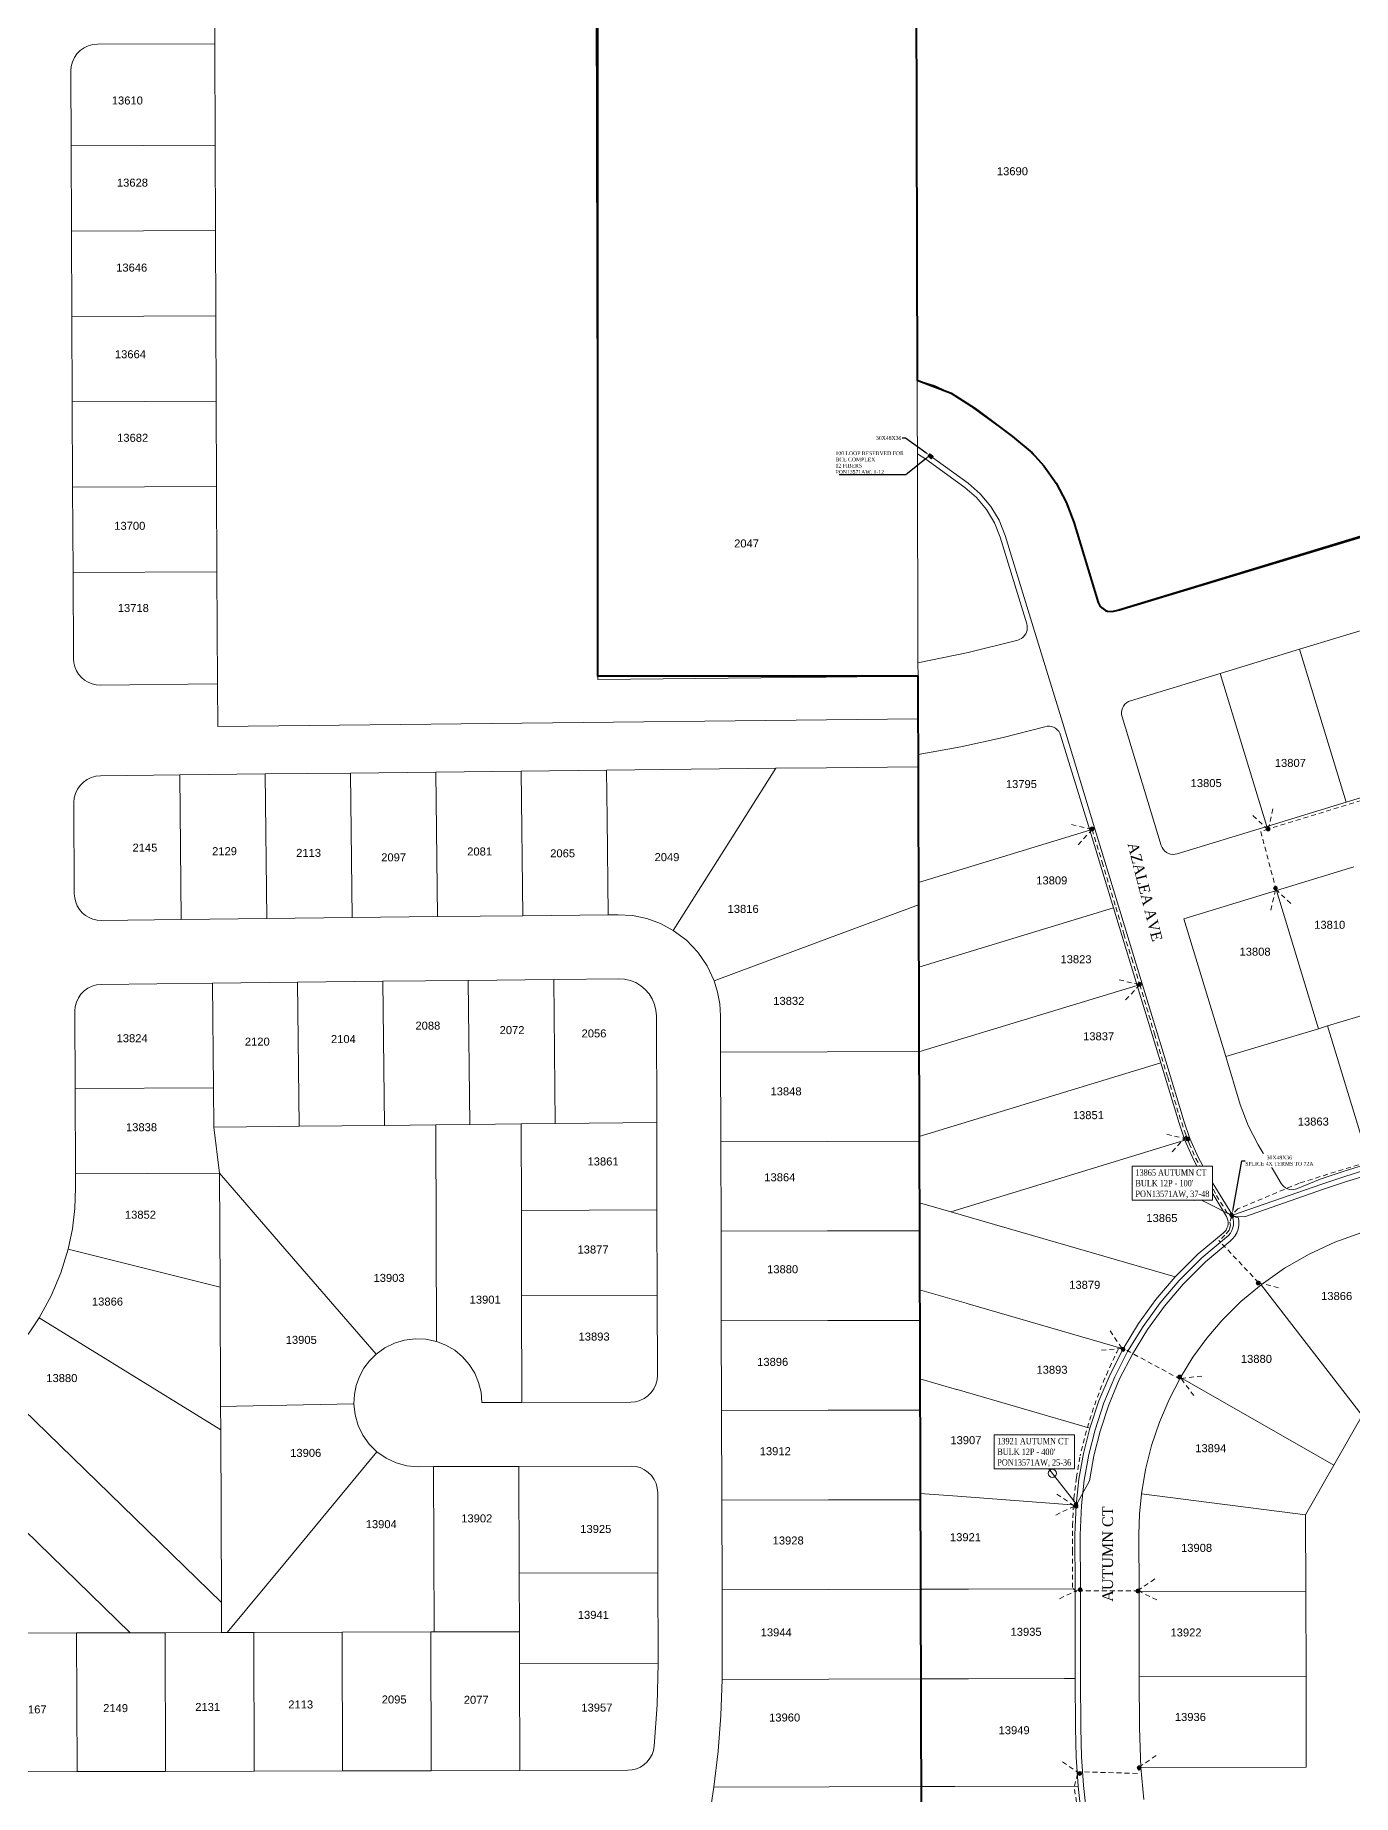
# Model space of a CAD drawing. Header units: feet. Extents: x 865220 to 2866543, y -2240498 to 973965.
# Drawn here: x 2856138 to 2857373, y 966160 to 967809 of the extents above; entities that cross this region are included whole.
import ezdxf
from ezdxf import colors
from ezdxf.entities.mleader import LeaderData, LeaderLine
from ezdxf.enums import TextEntityAlignment as Align
from ezdxf.lldxf.tags import DXFTag
from ezdxf.math import Vec2, Vec3

# ---------------------------------------------------------------- set-up
doc = ezdxf.new("R2010")
doc.units = ezdxf.units.FT
doc.header["$LTSCALE"] = 0.015
doc.header["$MEASUREMENT"] = 0
doc.linetypes.add('DASHED', pattern=[5, 3, -2])
for name, color, linetype in [('72A', 112, '72A'), ('Dakota County Addresses', 7, 'Continuous'), ('Dakota County Parcels', 7, 'Continuous'), ('DETAIL', 7, 'Continuous'), ('DROP BURIED', 7, 'DASHED'), ('STREET NAME', 7, 'Continuous'), ('TAIL', 1, 'MST'), ('TELEPHONE STRUCT-PROP', 6, 'Continuous'), ('TERMINALS', 7, 'Continuous')]:
    doc.layers.add(name, color=color, linetype=linetype)
doc.layers.add('RUNNING LINE (UNDERGROUND)', color=10, linetype='Continuous', lineweight=40)
doc.layers.add('WORK BOUNDARY', color=110, linetype='Continuous', lineweight=40)
doc.styles.add('Dimensions 100', font='arial.ttf')
doc.styles.add('Line', font='txt.shx', dxfattribs={"height": 3})
doc.styles.add('SIMPLEX', font='times.ttf', dxfattribs={"width": 0.8})
doc.styles.get("Standard").update_dxf_attribs({"font": 'times.ttf'})
doc.styles.add('Utilities', font='arial.ttf', dxfattribs={"height": 2.5})
tags = doc.linetypes.add('72A', pattern='A,80,-5,["72A",Line,S=1.5,R=0,X=0,Y=-1.5],-20', length=105).pattern_tags.tags
tags[6] = DXFTag(74, 10)
tags = doc.linetypes.add('MST', pattern='A,5,-5,5,-5,["TAIL",Line,S=1.5,R=0,X=0,Y=-1.5],-20', length=40).pattern_tags.tags
tags[10] = DXFTag(74, 10)

# ---------------------------------------------------------------- blocks, each defined once
blk = doc.blocks.new('ACMAP_ANN_TEMPLATE_Dakota County Addresses')
at = {"layer": 'Dakota County Addresses', "style": 'Dimensions 100'}
blk.add_attdef('DakotaCountyAddress', text='', height=50, dxfattribs=at).set_placement((0, 0), align=Align.CENTER)
blk = doc.blocks.new('NEW HH')
at = {"ltscale": 40, "true_color": 0xffffff}
h = blk.add_hatch(color=7, dxfattribs=at)
h.dxf.hatch_style = 1
h.paths.add_polyline_path([(-0.061, -0.031, 0.414214), (-0.046, -0.046), (0.046, -0.046, 0.414214), (0.061, -0.031), (0.061, 0.031, 0.414214), (0.046, 0.046), (-0.046, 0.046, 0.414214), (-0.061, 0.031)])
at = {"layer": 'RUNNING LINE (UNDERGROUND)', "color": 6, "lineweight": 0, "const_width": 0.005, "flags": 128}
blk.add_lwpolyline([(-0.061, 0.031), (-0.061, -0.031, 0.414214), (-0.046, -0.046), (0.046, -0.046, 0.414214), (0.061, -0.031), (0.061, 0.031, 0.414214), (0.046, 0.046), (-0.046, 0.046, 0.414214)], format="xyb", close=True, dxfattribs=at)
at = {"layer": 'TELEPHONE STRUCT-PROP', "color": 18, "true_color": 0x000000, "style": 'Utilities'}
blk.add_text('HH', height=0.05, dxfattribs=at).set_placement((0, 0), align=Align.MIDDLE_CENTER)
blk = doc.blocks.new('Proposed FlowerPot')
at = {"lineweight": 5, "ltscale": 100, "true_color": 0xffffff}
h = blk.add_hatch(color=7, dxfattribs=at)
h.dxf.hatch_style = 1
h.paths.add_polyline_path([(-0.06, 0, 0.414214), (0, -0.06, 0.414214), (0.06, 0, 0.414214), (0, 0.06, 0.414214)])
at = {"lineweight": 5, "ltscale": 100}
blk.add_circle((0, 0), 0.0604, dxfattribs=at)
at = {"layer": 'RUNNING LINE (UNDERGROUND)', "color": 6, "lineweight": 5, "const_width": 0.00907, "flags": 128}
blk.add_lwpolyline([(-0.06, 0, -0.414214), (0, 0.06, -0.414214), (0.06, 0, -0.414214), (0, -0.06, -0.414214), (-0.06, 0)], format="xyb", dxfattribs=at)
at = {"color": 18, "linetype": 'ByBlock', "lineweight": 5, "ltscale": 100, "true_color": 0x000000, "style": 'Dimensions 100'}
blk.add_text('F', height=0.0744, dxfattribs=at).set_placement((-0.029, -0.037))
blk = doc.blocks.new('TERMINAL')
at = {"lineweight": 5, "ltscale": 0.5, "flags": 128}
blk.add_lwpolyline([(-0.1, -0.6), (-0.1, 44.8)], dxfattribs=at)
at = {"lineweight": 5, "ltscale": 0.5}
blk.add_circle((-0.1, 37.6), 3.83, dxfattribs=at)

msp = doc.modelspace()

# ---------------------------------------------------------------- linework, layer by layer
at = {"layer": '72A', "lineweight": 5, "ltscale": 100, "flags": 128}
msp.add_lwpolyline([(2857957.8, 966899.3), (2857817.7, 966786.3), (2857815.8, 966784.8), (2857801.2, 966775), (2857785.4, 966767.1), (2857768.6, 966761.3), (2857751.3, 966757.8), (2857733.6, 966756.6), (2857716.2, 966757.7), (2857672.3, 966763.3), (2857596.9, 966773), (2857561.5, 966777.6), (2857544.5, 966779.1), (2857527.5, 966779.4), (2857506.4, 966778), (2857485.4, 966774.7), (2857464.8, 966769.4), (2857460.1, 966768), (2857395.1, 966748.1), (2857390.3, 966746.7), (2857385.5, 966745.2), (2857365.6, 966739.1), (2857344.2, 966731.8), (2857260.3, 966702.7), (2857237.3, 966740.3), (2857228.2, 966757.3), (2857220.5, 966774.8), (2857215.1, 966790.4), (2857197.8, 966847), (2857175.7, 966919.7), (2857153.5, 966992.3), (2857131.3, 967065), (2857100.9, 967164.7), (2857072.3, 967258.3), (2857047.4, 967339.9), (2857041.8, 967354), (2857033.9, 967367.1), (2857024, 967378.9), (2857012.5, 967388.7), (2856975.8, 967415.3)], dxfattribs=at)
at = {"layer": 'Dakota County Parcels', "lineweight": 5, "ltscale": 100}
for p, q in [((2856964.8, 967485.5), (2856963.2, 968087.9)), ((2856665.6, 967204.7), (2856663.3, 968084.6)), ((2856306.4, 967800.7), (2856196.4, 967800.2)), ((2856306.4, 967800.7), (2856306.8, 967705.7)), ((2856171.6, 967775.1), (2856171.9, 967705.1)), ((2856171.9, 967705.1), (2856306.8, 967705.7)), ((2856171.9, 967705.1), (2856172.2, 967625.1)), ((2856306.8, 967705.7), (2856307.2, 967625.7)), ((2856172.2, 967625.1), (2856307.2, 967625.7)), ((2856172.2, 967625.1), (2856172.5, 967545.1)), ((2856307.2, 967625.7), (2856307.5, 967545.7)), ((2856172.5, 967545.1), (2856307.5, 967545.7)), ((2856172.5, 967545.1), (2856172.9, 967465.1)), ((2856307.5, 967545.7), (2856307.9, 967465.7)), ((2856964.9, 967449), (2856964.8, 967485.5)), ((2856172.9, 967465.1), (2856307.9, 967465.7)), ((2856172.9, 967465.1), (2856173.2, 967385.1)), ((2856307.9, 967465.7), (2856308.2, 967385.7)), ((2857054.3, 967432.6), (2857011, 967463.9)), ((2856965, 967416.3), (2856964.9, 967449)), ((2856965, 967416.3), (2856972.9, 967411.3)), ((2856965.5, 967220.6), (2856965, 967416.3)), ((2856173.2, 967385.1), (2856308.2, 967385.7)), ((2856173.2, 967385.1), (2856173.6, 967305.1)), ((2856308.2, 967385.7), (2856308.5, 967305.7)), ((2857134.5, 967277), (2857111.5, 967352.3)), ((2857149.5, 967269.1), (2857383.6, 967340.5)), ((2856173.6, 967305.1), (2856308.5, 967305.7)), ((2856173.6, 967305.1), (2856173.9, 967224.5)), ((2856308.5, 967305.7), (2856309, 967200.8)), ((2857397.6, 967255.9), (2857323.2, 967233.2)), ((2857323.2, 967233.2), (2857248.9, 967210.6)), ((2857323.2, 967233.2), (2857367, 967089.8)), ((2856965.6, 967208), (2856965.5, 967220.6)), ((2856199.2, 967199.6), (2856309, 967200.8)), ((2856309, 967200.8), (2856309.2, 967160.8)), ((2856965.6, 967180), (2856965.6, 967208)), ((2857248.9, 967210.6), (2857164.8, 967184.9)), ((2857248.9, 967210.6), (2857292.7, 967067.1)), ((2856965.7, 967168), (2856965.6, 967180)), ((2856965.8, 967134.4), (2856965.7, 967168)), ((2857156.8, 967169.9), (2857193.6, 967049.4)), ((2856965.8, 967134.4), (2856965.8, 967123)), ((2856199.2, 967114.6), (2856273.6, 967115.4)), ((2856273.6, 967115.4), (2856353.6, 967116.3)), ((2856273.6, 967115.4), (2856275.1, 966979.9)), ((2856353.6, 967116.3), (2856433.6, 967117.2)), ((2856353.6, 967116.3), (2856355.1, 966980.8)), ((2856433.6, 967117.2), (2856513.6, 967118)), ((2856433.6, 967117.2), (2856435.1, 966981.7)), ((2856513.6, 967118), (2856593.6, 967118.9)), ((2856513.6, 967118), (2856515.1, 966982.6)), ((2856593.6, 967118.9), (2856673.6, 967119.8)), ((2856593.6, 967118.9), (2856595.1, 966983.4)), ((2856673.6, 967119.8), (2856832.3, 967121.6)), ((2856965.8, 967123), (2856966.1, 967014.6)), ((2856174.5, 967089.5), (2856174.8, 967004)), ((2857292.7, 967067.1), (2857208.5, 967041.4)), ((2856966.1, 967014.6), (2857126.5, 967063.6)), ((2857374.2, 967029.2), (2857301.5, 967007.1)), ((2856966.1, 967014.6), (2856966.1, 966993.6)), ((2857214.6, 966980.5), (2857301.5, 967007.1)), ((2857301.5, 967007.1), (2857341, 966877.6)), ((2856515.1, 966982.6), (2856435.1, 966981.7)), ((2856595.1, 966983.4), (2856515.1, 966982.6)), ((2856675.1, 966984.3), (2856595.1, 966983.4)), ((2856684.4, 966984.4), (2856675.1, 966984.3)), ((2856966.1, 966993.6), (2856966.3, 966935.2)), ((2856966.3, 966935.2), (2857148.7, 966990.9)), ((2856275.1, 966979.9), (2856200.1, 966979.1)), ((2856355.1, 966980.8), (2856275.1, 966979.9)), ((2856435.1, 966981.7), (2856355.1, 966980.8)), ((2857214.6, 966980.5), (2857254, 966851.4)), ((2856966.3, 966935.2), (2856966.5, 966856.2)), ((2856304.2, 966920.2), (2856200, 966919.1)), ((2856384.1, 966921.1), (2856304.2, 966920.2)), ((2856305.2, 966822.1), (2856304.2, 966920.2)), ((2856464.1, 966922), (2856384.1, 966921.1)), ((2856385.6, 966786.1), (2856384.1, 966921.1)), ((2856544.1, 966922.9), (2856464.1, 966922)), ((2856465.6, 966787), (2856464.1, 966922)), ((2856624.1, 966923.8), (2856544.1, 966922.9)), ((2856545.6, 966787.9), (2856544.1, 966922.9)), ((2856685.1, 966924.4), (2856624.1, 966923.8)), ((2856625.6, 966788.8), (2856624.1, 966923.8)), ((2856966.5, 966855.8), (2857170.9, 966918.2)), ((2857413.8, 966899.6), (2857349.5, 966880.2)), ((2856175.6, 966821.5), (2856175.3, 966894)), ((2856720.7, 966789.8), (2856720.4, 966889.5)), ((2856780.5, 966855.7), (2856780.4, 966889.7)), ((2857254, 966851.4), (2857341, 966877.6)), ((2857349.5, 966880.2), (2857341, 966877.6)), ((2857388.8, 966751.4), (2857349.5, 966880.2)), ((2856780.7, 966771.7), (2856780.5, 966855.7)), ((2856966.5, 966856.2), (2856966.5, 966855.8)), ((2856966.5, 966855.8), (2856966.7, 966776.4)), ((2857254, 966851.4), (2857267.7, 966806.4)), ((2857193.1, 966845.5), (2856966.7, 966776.4)), ((2856175.6, 966821.5), (2856305.2, 966822.1)), ((2856176, 966741.6), (2856175.6, 966821.5)), ((2856305.6, 966785.3), (2856305.2, 966822.1)), ((2856305.6, 966785.3), (2856310.9, 966742.1)), ((2856385.6, 966786.1), (2856465.6, 966787)), ((2856465.6, 966787), (2856513.7, 966787.6)), ((2856513.7, 966787.6), (2856545.6, 966787.9)), ((2856513.7, 966787.6), (2856514.3, 966584.5)), ((2856545.6, 966787.9), (2856593.7, 966788.4)), ((2856593.7, 966788.4), (2856625.6, 966788.8)), ((2856593.9, 966707.3), (2856593.7, 966788.4)), ((2856625.6, 966788.8), (2856720.7, 966789.8)), ((2856720.9, 966707.7), (2856720.7, 966789.8)), ((2856781, 966687.7), (2856780.7, 966771.7)), ((2856966.7, 966776.4), (2856966.7, 966772.2)), ((2856966.7, 966772.2), (2856966.9, 966714.5)), ((2857215.8, 966773), (2856996.3, 966706)), ((2856310.9, 966742.1), (2856176, 966741.6)), ((2856176, 966728.3), (2856176, 966741.6)), ((2856310.9, 966742.1), (2856311.4, 966635.2)), ((2856593.9, 966707.3), (2856720.9, 966707.7)), ((2856594.1, 966627.4), (2856593.9, 966707.3)), ((2856721.1, 966627.7), (2856720.9, 966707.7)), ((2856996.3, 966706), (2856966.9, 966714.5)), ((2856966.9, 966688.2), (2856966.9, 966714.5)), ((2857015.6, 966700.4), (2856996.3, 966706)), ((2856781.2, 966603.7), (2856781, 966687.7)), ((2856967.1, 966632.8), (2856966.9, 966688.2)), ((2857206.7, 966645), (2857015.6, 966700.4)), ((2856311.4, 966635.2), (2856169, 966671.1)), ((2857382, 966515.1), (2857287.1, 966637.6)), ((2856311.4, 966635.2), (2856311.9, 966523.6)), ((2856594.1, 966627.4), (2856721.1, 966627.7)), ((2856594.4, 966527.4), (2856594.1, 966627.4)), ((2856721.3, 966552.7), (2856721.1, 966627.7)), ((2856967.1, 966632.8), (2857010.6, 966620.2)), ((2856967.2, 966604.2), (2856967.1, 966632.8)), ((2857010.6, 966620.2), (2857012.5, 966619.6)), ((2857012.5, 966619.6), (2857157.8, 966577.5)), ((2856312, 966501.5), (2856141.8, 966606.5)), ((2856781.4, 966519.7), (2856781.2, 966603.7)), ((2856967.3, 966549.4), (2856967.2, 966604.2)), ((2856095.4, 966551), (2856312.7, 966339.9)), ((2856967.4, 966520.2), (2856967.3, 966549.4)), ((2857002.3, 966539.3), (2857126.7, 966503.2)), ((2857355.4, 966468.6), (2857211.6, 966550.8)), ((2856311.9, 966523.6), (2856312, 966501.5)), ((2856556.8, 966527.3), (2856594.4, 966527.4)), ((2856594.4, 966527.4), (2856696.4, 966527.6)), ((2856967.6, 966442), (2856967.4, 966520.2)), ((2856781.6, 966435.7), (2856781.4, 966519.7)), ((2857355.4, 966468.6), (2857382, 966515.1)), ((2856039.7, 966493.6), (2856227.2, 966311.5)), ((2856312, 966501.5), (2856312.7, 966339.9)), ((2856511.6, 966467.2), (2856497, 966467.1)), ((2856591.6, 966467.4), (2856511.6, 966467.2)), ((2856511.6, 966467.2), (2856512, 966312.2)), ((2856696.6, 966467.6), (2856591.6, 966467.4)), ((2856591.6, 966467.4), (2856591.8, 966367.4)), ((2857328.8, 966422.1), (2857355.4, 966468.6)), ((2856721.8, 966367.7), (2856721.6, 966442.7)), ((2856967.6, 966436.2), (2856967.6, 966442)), ((2856967.6, 966442), (2857002.6, 966439.4)), ((2857002.6, 966439.4), (2857113.7, 966431)), ((2857328.8, 966422.1), (2857175, 966441.6)), ((2856781.9, 966351.7), (2856781.6, 966435.7)), ((2856967.6, 966436.2), (2856967.8, 966352.2)), ((2857329, 966350.5), (2857328.8, 966422.1)), ((2857172.7, 966403.6), (2857172.8, 966350)), ((2856591.8, 966367.4), (2856721.8, 966367.7)), ((2856591.8, 966367.4), (2856592, 966312.4)), ((2856722, 966282.7), (2856721.8, 966367.7)), ((2856312.7, 966339.9), (2856312.8, 966311.7)), ((2856782, 966282.9), (2856781.9, 966351.7)), ((2856967.8, 966352.2), (2856968.1, 966268.3)), ((2857329, 966350.5), (2857172.8, 966350)), ((2857172.8, 966350), (2857173, 966270.1)), ((2857329.3, 966270.5), (2857329, 966350.5)), ((2856112.7, 966311.2), (2856177, 966311.3)), ((2856177, 966311.3), (2856227.2, 966311.5)), ((2856177.4, 966181.3), (2856177, 966311.3)), ((2856227.2, 966311.5), (2856260, 966311.5)), ((2856260, 966311.5), (2856312.8, 966311.7)), ((2856260.4, 966181.6), (2856260, 966311.5)), ((2856312.8, 966311.7), (2856318.1, 966311.7)), ((2856318.1, 966311.7), (2856343, 966311.8)), ((2856343, 966311.8), (2856426, 966312)), ((2856343.4, 966181.8), (2856343, 966311.8)), ((2856426, 966312), (2856509, 966312.2)), ((2856426.3, 966182), (2856426, 966312)), ((2856509, 966312.2), (2856512, 966312.2)), ((2856509.3, 966182.2), (2856509, 966312.2)), ((2856512, 966312.2), (2856592, 966312.4)), ((2856592.1, 966282.4), (2856592, 966312.4)), ((2856722, 966282.7), (2856592.1, 966282.4)), ((2856592.3, 966182.4), (2856592.1, 966282.4)), ((2856782, 966282.9), (2856781.9, 966267.8)), ((2856968.3, 966167.4), (2856968.1, 966268.3)), ((2857329.3, 966270.5), (2857173, 966270.1)), ((2857173, 966270.1), (2857173.2, 966222.5)), ((2857329.5, 966185.5), (2857329.3, 966270.5)), ((2857173.2, 966222.5), (2857174.5, 966185.1)), ((2856177.4, 966181.3), (2856094.4, 966181.1)), ((2856260.4, 966181.6), (2856177.4, 966181.3)), ((2856343.4, 966181.8), (2856260.4, 966181.6)), ((2856426.3, 966182), (2856343.4, 966181.8)), ((2856509.3, 966182.2), (2856426.3, 966182)), ((2856592.3, 966182.4), (2856509.3, 966182.2)), ((2856693.6, 966182.7), (2856592.3, 966182.4)), ((2857174.5, 966185.1), (2857329.5, 966185.5)), ((2857174.5, 966185.1), (2857177.3, 966155.1)), ((2856774.3, 966166.9), (2856769.8, 966137.7)), ((2856968.3, 966167.4), (2857000, 966167.5)), ((2856968.6, 966067.4), (2856968.3, 966167.4)), ((2857000, 966167.5), (2857115.7, 966167.8))]:
    msp.add_line(p, q, dxfattribs=at)
for points in [[(2856306.2, 967860.6), (2856306.3, 967830.7), (2856306.4, 967800.7)], [(2856171.6, 967775.1), (2856171.9, 967779.4), (2856173, 967783.6), (2856174.9, 967787.6), (2856177.3, 967791.2), (2856180.4, 967794.3), (2856184, 967796.8), (2856187.9, 967798.6), (2856192.1, 967799.8), (2856196.4, 967800.2)], [(2857011, 967463.9), (2856996.6, 967473.1), (2856981.1, 967480.3), (2856964.8, 967485.5)], [(2857111.5, 967352.3), (2857104.5, 967371.1), (2857095, 967388.8), (2857083.4, 967405.1), (2857069.7, 967419.8), (2857054.3, 967432.6)], [(2856972.9, 967411.3), (2857009.4, 967384.8), (2857020.5, 967375.3), (2857029.9, 967364.2), (2857037.3, 967351.7), (2857042.7, 967338.2), (2857067.5, 967256.9)], [(2857134.5, 967277), (2857135.3, 967275.1), (2857136.4, 967273.3), (2857137.8, 967271.8), (2857139.5, 967270.5), (2857141.3, 967269.5), (2857143.3, 967268.9), (2857145.4, 967268.6), (2857147.5, 967268.6), (2857149.5, 967269.1)], [(2857067.5, 967256.9), (2857067.9, 967255), (2857068, 967253.1), (2857067.8, 967251.2), (2857067.3, 967249.3), (2857066.6, 967247.6), (2857065.5, 967246), (2857064.2, 967244.6), (2857062.7, 967243.4), (2857061.1, 967242.5), (2857059.3, 967241.8)], [(2856965.5, 967220.6), (2857012.7, 967230), (2857059.3, 967241.8)], [(2856199.2, 967199.6), (2856195.2, 967199.8), (2856191.4, 967200.7), (2856187.8, 967202.2), (2856184.4, 967204.2), (2856181.4, 967206.8), (2856178.8, 967209.7), (2856176.7, 967213.1), (2856175.2, 967216.7), (2856174.2, 967220.5), (2856173.9, 967224.5)], [(2856665.6, 967204.7), (2856879.6, 967207), (2856965.6, 967208)], [(2857164.8, 967184.9), (2857162.8, 967184.1), (2857161, 967183), (2857159.5, 967181.6), (2857158.2, 967179.9), (2857157.2, 967178.1), (2857156.6, 967176.1), (2857156.3, 967174), (2857156.3, 967171.9), (2857156.8, 967169.9)], [(2856309.2, 967160.8), (2856879.7, 967167.1), (2856965.7, 967168)], [(2856965.8, 967134.4), (2857005.7, 967141.6), (2857045.3, 967150.4), (2857084.6, 967160.6)], [(2857099.3, 967152.6), (2857098.6, 967154.5), (2857097.5, 967156.3), (2857096.1, 967157.8), (2857094.5, 967159.1), (2857092.7, 967160.1), (2857090.7, 967160.7), (2857088.7, 967161.1), (2857086.6, 967161), (2857084.6, 967160.6)], [(2857099.3, 967152.6), (2857126.5, 967063.6), (2857148.7, 966990.9), (2857170.9, 966918.2), (2857193.1, 966845.5), (2857210.4, 966788.9), (2857215.8, 966773), (2857223.7, 966755.1), (2857233, 966737.9), (2857254.6, 966701.7), (2857255.5, 966700), (2857256.1, 966698.1), (2857256.3, 966696.2), (2857256.3, 966694.3), (2857255.9, 966692.4), (2857255.2, 966690.6), (2857254.3, 966688.9), (2857253.1, 966687.4), (2857251.6, 966686.1), (2857228.3, 966666.5), (2857206.7, 966645), (2857188.6, 966623.8), (2857172.3, 966601.3), (2857157.8, 966577.5), (2857145.6, 966553.5), (2857135.2, 966528.7), (2857126.7, 966503.2), (2857120.7, 966479.5), (2857116.4, 966455.4), (2857113.7, 966431), (2857112.7, 966403.4), (2857112.8, 966352.6), (2857113, 966268.6), (2857113.2, 966222.3), (2857113.8, 966195), (2857115.7, 966167.8), (2857118.2, 966144.5)], [(2856174.5, 967089.5), (2856174.8, 967093.8), (2856175.9, 967098), (2856177.7, 967101.9), (2856180.2, 967105.5), (2856183.3, 967108.6), (2856186.8, 967111.1), (2856190.7, 967113), (2856194.9, 967114.2), (2856199.2, 967114.6)], [(2856673.6, 967119.8), (2856674.1, 967074.8), (2856675.1, 966984.3)], [(2856832.3, 967121.6), (2856789.4, 967053.8), (2856736.2, 966969.7)], [(2856832.3, 967121.6), (2856879.8, 967122.1), (2856965.8, 967123)], [(2857441.4, 967112.5), (2857367, 967089.8), (2857292.7, 967067.1)], [(2857193.6, 967049.4), (2857194.3, 967047.4), (2857195.5, 967045.7), (2857196.9, 967044.1), (2857198.5, 967042.8), (2857200.3, 967041.8), (2857202.3, 967041.2), (2857204.4, 967040.9), (2857206.5, 967041), (2857208.5, 967041.4)], [(2856174.8, 967004), (2856175.2, 967000.1), (2856176.1, 966996.2), (2856177.6, 966992.6), (2856179.7, 966989.3), (2856182.3, 966986.3), (2856185.3, 966983.7), (2856188.7, 966981.7), (2856192.3, 966980.2), (2856196.2, 966979.4), (2856200.1, 966979.1)], [(2856684.4, 966984.4), (2856698, 966983.6), (2856711.4, 966980.8), (2856724.2, 966976.2), (2856736.2, 966969.7)], [(2856774.5, 966922.5), (2856869.2, 966957.6), (2856880.2, 966961.7), (2856966.1, 966993.6)], [(2856736.2, 966969.7), (2856748.6, 966960.4), (2856759.2, 966949.2), (2856768, 966936.5), (2856774.5, 966922.5)], [(2856175.3, 966894), (2856175.7, 966898.3), (2856176.8, 966902.5), (2856178.6, 966906.5), (2856181, 966910), (2856184.1, 966913.1), (2856187.6, 966915.6), (2856191.5, 966917.5), (2856195.7, 966918.7), (2856200, 966919.1)], [(2856685.1, 966924.4), (2856690.6, 966924.1), (2856695.9, 966922.8), (2856701.1, 966920.8), (2856705.8, 966917.9), (2856710, 966914.4), (2856713.6, 966910.2), (2856716.5, 966905.5), (2856718.7, 966900.4), (2856720, 966895), (2856720.4, 966889.5)], [(2856774.5, 966922.5), (2856777.8, 966911.8), (2856779.7, 966900.8), (2856780.4, 966889.7)], [(2856780.5, 966855.7), (2856880.5, 966856), (2856966.5, 966856.2)], [(2857900.9, 966859.5), (2857814.6, 966790.2), (2857812.8, 966788.8), (2857798.7, 966779.3), (2857783.4, 966771.7), (2857767.3, 966766.1), (2857750.6, 966762.8), (2857733.6, 966761.6), (2857716.6, 966762.7), (2857672.9, 966768.3), (2857597.6, 966778), (2857562, 966782.5), (2857544.8, 966784.1), (2857527.4, 966784.4), (2857505.8, 966783), (2857484.4, 966779.6), (2857463.5, 966774.2), (2857458.7, 966772.8), (2857393.6, 966752.9), (2857388.8, 966751.4), (2857384, 966750), (2857364, 966743.9), (2857342.4, 966736.5), (2857321.3, 966727.8)], [(2857284.5, 966768.7), (2857275, 966787), (2857267.7, 966806.4)], [(2856305.6, 966785.3), (2856366.7, 966785.9), (2856385.6, 966786.1)], [(2856780.7, 966771.7), (2856880.7, 966772), (2856966.7, 966772.2)], [(2857306.1, 966732.6), (2857295.3, 966750.6), (2857284.5, 966768.7)], [(2856457.6, 966572.5), (2856368.1, 966676), (2856310.9, 966742.1)], [(2856176, 966728.3), (2856175.3, 966709), (2856173, 966689.9), (2856169, 966671.1)], [(2857306.1, 966732.6), (2857307.2, 966731), (2857308.6, 966729.6), (2857310.2, 966728.5), (2857311.9, 966727.6), (2857313.8, 966727), (2857315.7, 966726.7), (2857317.6, 966726.8), (2857319.5, 966727.1), (2857321.3, 966727.8)], [(2856966.9, 966688.2), (2856880.9, 966688), (2856781, 966687.7)], [(2857287.1, 966637.6), (2857309, 966653), (2857332.1, 966666.4), (2857356.4, 966677.6), (2857381.5, 966686.5)], [(2856169, 966671.1), (2856162.2, 966648.7), (2856153, 966627.1), (2856141.8, 966606.5)], [(2857287.1, 966637.6), (2857268.3, 966621.8), (2857250.8, 966604.3)], [(2856141.8, 966606.5), (2856132.5, 966592.6), (2856122.2, 966579.4), (2856111, 966567)], [(2856967.2, 966604.2), (2856881.2, 966604), (2856781.2, 966603.7)], [(2857250.8, 966604.3), (2857236.4, 966587.5), (2857223.3, 966569.6), (2857211.6, 966550.8)], [(2856457.6, 966572.5), (2856465.7, 966578.4), (2856474.8, 966582.9), (2856484.4, 966585.8), (2856494.4, 966587), (2856504.4, 966586.6), (2856514.3, 966584.5)], [(2856436.9, 966526), (2856437.3, 966534.7), (2856439.1, 966543.3), (2856442.1, 966551.5), (2856446.2, 966559.3), (2856451.4, 966566.3), (2856457.6, 966572.5)], [(2856514.3, 966584.5), (2856523.1, 966581), (2856531.4, 966576.2), (2856538.7, 966570.1), (2856545, 966562.9), (2856550.1, 966554.8), (2856553.8, 966546), (2856556.1, 966536.8), (2856556.8, 966527.3)], [(2856696.4, 966527.6), (2856700.7, 966528), (2856704.9, 966529.2), (2856708.9, 966531), (2856712.5, 966533.5), (2856715.5, 966536.6), (2856718, 966540.2), (2856719.8, 966544.1), (2856721, 966548.4), (2856721.3, 966552.7)], [(2856967.3, 966549.4), (2857001.8, 966539.4), (2857002.3, 966539.3)], [(2857211.6, 966550.8), (2857200.9, 966530.2), (2857191.8, 966508.9), (2857184.5, 966486.9), (2857178.9, 966464.5), (2857175, 966441.6)], [(2856311.9, 966523.6), (2856326.9, 966523.9), (2856436.9, 966526)], [(2856458.5, 966480.9), (2856451.2, 966488.2), (2856445.2, 966496.5), (2856440.8, 966505.8), (2856437.9, 966515.7), (2856436.9, 966526)], [(2856967.4, 966520.2), (2856881.4, 966520), (2856781.4, 966519.7)], [(2856318.1, 966311.7), (2856373.5, 966378.4), (2856458.5, 966480.9)], [(2856497, 966467.1), (2856486.6, 966468), (2856476.6, 966470.6), (2856467.1, 966475), (2856458.5, 966480.9)], [(2856696.6, 966467.6), (2856700.9, 966467.3), (2856705.1, 966466.2), (2856709.1, 966464.3), (2856712.6, 966461.8), (2856715.7, 966458.8), (2856718.2, 966455.2), (2856720.1, 966451.3), (2856721.2, 966447.1), (2856721.6, 966442.7)], [(2857175, 966441.6), (2857173.2, 966422.6), (2857172.7, 966403.6)], [(2856967.6, 966436.2), (2856881.6, 966436), (2856781.6, 966435.7)], [(2856781.9, 966351.7), (2856881.8, 966352), (2856967.8, 966352.2)], [(2856967.8, 966352.2), (2857012.8, 966352.4), (2857112.8, 966352.6)], [(2856722, 966282.7), (2856721.2, 966243.9), (2856718.4, 966205.2)], [(2856781.9, 966267.8), (2856780.8, 966234), (2856778.2, 966200.4), (2856774.3, 966166.9)], [(2856781.9, 966267.8), (2856882.1, 966268), (2856968.1, 966268.3)], [(2856968.1, 966268.3), (2857013, 966268.4), (2857103, 966268.6), (2857113, 966268.6)], [(2856693.6, 966182.7), (2856697.7, 966183), (2856701.6, 966184), (2856705.4, 966185.6), (2856708.8, 966187.9), (2856711.8, 966190.6), (2856714.3, 966193.8), (2856716.3, 966197.4), (2856717.7, 966201.2), (2856718.4, 966205.2)], [(2856774.3, 966166.9), (2856882.3, 966167.1), (2856968.3, 966167.4)]]:
    msp.add_lwpolyline(points, dxfattribs=at)
at = {"layer": 'DROP BURIED', "lineweight": 5, "ltscale": 100}
for points in [[(2857443, 967107.8), (2857438.6, 967108.9), (2857421.3, 967103.7), (2857388.3, 967093.6), (2857345.7, 967080.6), (2857294, 967064.9), (2857286.8, 967062.4), (2857300.8, 967009.6)], [(2857298.3, 967083.5), (2857293.8, 967064), (2857279.2, 967077.6)], [(2857109.5, 967068.8), (2857129, 967064.3), (2857115.4, 967049.6)], [(2857128.9, 967064.3), (2857138.3, 967033.6), (2857151, 966991.5), (2857158.5, 966966.4), (2857165.9, 966943.2), (2857165.9, 966943.2), (2857173.4, 966918.9), (2857187.3, 966872.8), (2857199.7, 966832.1), (2857210.3, 966796.7), (2857216.6, 966778.3), (2857218.6, 966773.4), (2857219.7, 966770), (2857225.9, 966756), (2857238.5, 966733.6), (2857245.4, 966721.4), (2857255.1, 966705.2), (2857259.2, 966702.6)], [(2857296.3, 966988.8), (2857300.8, 967008.3), (2857315.4, 966994.6)], [(2857154, 966923.3), (2857173.5, 966918.8), (2857159.8, 966904.1)], [(2857198.8, 966778.6), (2857218.2, 966774.1)], [(2857203.9, 966762.3), (2857217.3, 966777.2)], [(2857442.8, 966770.1), (2857322.8, 966732.8), (2857265.4, 966708.7), (2857259.2, 966702.6)], [(2857259.4, 966701.5), (2857257.8, 966696.2), (2857258.6, 966693), (2857257.4, 966688.9), (2857253.3, 966684.1), (2857247.7, 966679)], [(2857284.8, 966639.7), (2857247.7, 966679)], [(2857284.6, 966639.7), (2857303.9, 966634.6)], [(2857145.6, 966594.3), (2857156.9, 966577.8), (2857137, 966576.2)], [(2857211.4, 966549.1), (2857156.9, 966578.5)], [(2857224.1, 966533.7), (2857212.2, 966549.8), (2857232.1, 966552.1)], [(2857095.8, 966441.5), (2857112.3, 966430.1), (2857094.2, 966421.6)], [(2857189.6, 966342.3), (2857171.5, 966350.9), (2857188.1, 966362.2)], [(2857115.8, 966351.7), (2857097.7, 966343.2)], [(2857172.5, 966350.9), (2857118.8, 966350.9)], [(2857101.1, 966190.5), (2857117.5, 966179.1)], [(2857172.7, 966185.4), (2857189.2, 966196.6)], [(2857174.5, 966186.1), (2857171.2, 966179.7), (2857118.1, 966181.1)]]:
    msp.add_lwpolyline(points, dxfattribs=at)
msp.add_lwpolyline([(2857114.1, 966349.8), (2857110.3, 966353.9), (2857110.3, 966387.4), (2857110.3, 966411.8), (2857111.8, 966437.5), (2857114.1, 966456.9), (2857117.6, 966477.2, -0.062045), (2857153.4, 966577.5, -0.062045)], format="xyb", dxfattribs=at)
at = {"layer": 'DROP BURIED', "lineweight": 5, "ltscale": 100, "flags": 128}
msp.add_lwpolyline([(2857132.8, 966068.2), (2857131.9, 966068.1), (2857125.4, 966072.3), (2857112, 966167), (2857115.3, 966179.6)], dxfattribs=at)
at = {"layer": 'TAIL', "lineweight": 5, "ltscale": 100, "flags": 128}
for points in [[(2857672.5, 966765.3), (2857662.5, 966759.6), (2857535.9, 966774.1), (2857506.9, 966773), (2857486.5, 966769.8), (2857466.2, 966764.6), (2857461.6, 966763.2), (2857396.5, 966743.3), (2857391.7, 966741.9), (2857387, 966740.4), (2857367.1, 966734.4), (2857345.8, 966727.1), (2857271.7, 966701.3), (2857260.1, 966702)], [(2857260.1, 966702), (2857265.9, 966700.3), (2857266.3, 966696.8), (2857266.2, 966693.2), (2857265.6, 966689.7), (2857264.4, 966686.4), (2857262.6, 966683.3), (2857260.4, 966680.5), (2857258.2, 966678.5), (2857235, 966659.1), (2857214, 966638.2), (2857196.5, 966617.6), (2857180.6, 966595.7), (2857166.5, 966572.6), (2857154.6, 966549.3), (2857144.6, 966525.2), (2857136.3, 966500.4), (2857130.5, 966477.4), (2857126.3, 966453.9), (2857126.3, 966453.9), (2857113.7, 966431)], [(2857259.9, 966702.3), (2857260.2, 966701.8), (2857261, 966699.2), (2857261.3, 966696.5), (2857261.3, 966693.7), (2857260.7, 966691), (2857259.8, 966688.5), (2857258.4, 966686.1), (2857256.7, 966683.9), (2857254.9, 966682.3), (2857231.7, 966662.8), (2857210.4, 966641.6), (2857192.6, 966620.7), (2857176.5, 966598.5), (2857162.1, 966575.1), (2857150.1, 966551.4), (2857139.9, 966527), (2857131.5, 966501.8), (2857125.6, 966478.4), (2857121.3, 966454.6), (2857118.7, 966430.7), (2857117.7, 966403.4), (2857117.8, 966352.6), (2857117.8, 966352.4), (2857117.9, 966344.9), (2857118, 966268.7), (2857118.2, 966222.4), (2857118.8, 966195.3), (2857120.7, 966168.2), (2857123.2, 966145.1), (2857126.5, 966122), (2857134.3, 966075.1), (2857132.8, 966068.2)]]:
    msp.add_lwpolyline(points, dxfattribs=at)
at = {"layer": 'WORK BOUNDARY', "ltscale": 50, "flags": 128}
msp.add_lwpolyline([(2856970.8, 965499), (2856965.6, 967208), (2856665.6, 967208), (2856665.6, 968084.6), (2856963.2, 968087.9), (2856964.8, 967485.5), (2856996.6, 967473.1), (2857019.1, 967458.8), (2857054.3, 967432.6), (2857072.6, 967417.4), (2857083.4, 967405.1), (2857095, 967388.8), (2857104.5, 967371.1), (2857111.5, 967352.3), (2857134.5, 967277), (2857136.4, 967273.3), (2857141.3, 967269.5), (2857143.3, 967268.9), (2857147.5, 967268.6), (2857154.4, 967270.1), (2857424.4, 967351.8)], dxfattribs=at)

# ---------------------------------------------------------------- block references
at = {"lineweight": 5, "ltscale": 100}
for p, xscale, yscale, zscale, rotation in [((2856977.4, 967414), 40, 40, 40, 321.9474827002877), ((2857259.7, 966702.6), 40, 40, 40, 300.5550165863455), ((2857113.8, 966430.7), 39.99999999999999, 39.99999999999999, 39.99999999999999, 272.1370286759412)]:
    msp.add_blockref('NEW HH', p, dxfattribs=dict(at, xscale=xscale, yscale=yscale, zscale=zscale, rotation=rotation))
at = {"lineweight": 5, "ltscale": 100, "xscale": 30, "yscale": 30, "zscale": 30}
for p in [(2857128.7, 967064.7), (2857293.8, 967064.8), (2857300.7, 967009.3), (2857173.2, 966919.2), (2857218.3, 966774.2), (2857284.5, 966639.3), (2857157.9, 966577), (2857210.8, 966551.2), (2857117.6, 966351.9), (2857171.8, 966350.6), (2857117.1, 966179.6), (2857172.9, 966185.1)]:
    msp.add_blockref('Proposed FlowerPot', p, dxfattribs=at)
at = {"layer": 'Dakota County Addresses', "lineweight": 5, "ltscale": 100, "xscale": 0.15, "yscale": 0.15, "zscale": 0.15}
for p, values in [((2856224.5, 967743.7), {'DakotaCountyAddress': '13610'}), ((2857054.1, 967677.4), {'DakotaCountyAddress': '13690'}), ((2856229.3, 967666.7), {'DakotaCountyAddress': '13628'}), ((2856228.6, 967587.1), {'DakotaCountyAddress': '13646'}), ((2856227.4, 967505.9), {'DakotaCountyAddress': '13664'}), ((2856229.5, 967427.6), {'DakotaCountyAddress': '13682'}), ((2856226.8, 967345.1), {'DakotaCountyAddress': '13700'}), ((2856804.9, 967328.6), {'DakotaCountyAddress': '2047'}), ((2856230.1, 967268.1), {'DakotaCountyAddress': '13718'}), ((2857314.6, 967122.9), {'DakotaCountyAddress': '13807'}), ((2857062.5, 967103.1), {'DakotaCountyAddress': '13795'}), ((2857235.7, 967104), {'DakotaCountyAddress': '13805'}), ((2856241, 967043.5), {'DakotaCountyAddress': '2145'}), ((2856315.6, 967040.2), {'DakotaCountyAddress': '2129'}), ((2856394.4, 967038.6), {'DakotaCountyAddress': '2113'}), ((2856474.1, 967034.4), {'DakotaCountyAddress': '2097'}), ((2856554.7, 967039.9), {'DakotaCountyAddress': '2081'}), ((2856632.5, 967038.2), {'DakotaCountyAddress': '2065'}), ((2856730.3, 967034.6), {'DakotaCountyAddress': '2049'}), ((2857091, 967012.8), {'DakotaCountyAddress': '13809'}), ((2856801.7, 966986.1), {'DakotaCountyAddress': '13816'}), ((2857351.5, 966971.2), {'DakotaCountyAddress': '13810'}), ((2857281.5, 966946), {'DakotaCountyAddress': '13808'}), ((2857113.7, 966938.9), {'DakotaCountyAddress': '13823'}), ((2856844.5, 966899.9), {'DakotaCountyAddress': '13832'}), ((2856506.2, 966876.7), {'DakotaCountyAddress': '2088'}), ((2856229, 966864.9), {'DakotaCountyAddress': '13824'}), ((2856346.3, 966861.7), {'DakotaCountyAddress': '2120'}), ((2856427, 966864.1), {'DakotaCountyAddress': '2104'}), ((2856585.1, 966872.5), {'DakotaCountyAddress': '2072'}), ((2856661.9, 966869.4), {'DakotaCountyAddress': '2056'}), ((2857134.9, 966866.7), {'DakotaCountyAddress': '13837'}), ((2856841.9, 966815.1), {'DakotaCountyAddress': '13848'}), ((2856237.8, 966781.5), {'DakotaCountyAddress': '13838'}), ((2857125.3, 966792.8), {'DakotaCountyAddress': '13851'}), ((2857336.1, 966786.8), {'DakotaCountyAddress': '13863'}), ((2856670.4, 966749.4), {'DakotaCountyAddress': '13861'}), ((2856836.1, 966734.6), {'DakotaCountyAddress': '13864'}), ((2856236.8, 966699.5), {'DakotaCountyAddress': '13852'}), ((2857194.2, 966696.4), {'DakotaCountyAddress': '13865'}), ((2856661, 966666.9), {'DakotaCountyAddress': '13877'}), ((2856838.7, 966648.4), {'DakotaCountyAddress': '13880'}), ((2856469.8, 966640.3), {'DakotaCountyAddress': '13903'}), ((2857121.9, 966633.8), {'DakotaCountyAddress': '13879'}), ((2856205.9, 966618.1), {'DakotaCountyAddress': '13866'}), ((2856559.9, 966619.9), {'DakotaCountyAddress': '13901'}), ((2857358, 966623.3), {'DakotaCountyAddress': '13866'}), ((2856387.5, 966582.2), {'DakotaCountyAddress': '13905'}), ((2856662, 966585.3), {'DakotaCountyAddress': '13893'}), ((2857282.8, 966564.4), {'DakotaCountyAddress': '13880'}), ((2856163.1, 966546.4), {'DakotaCountyAddress': '13880'}), ((2856829.4, 966561.6), {'DakotaCountyAddress': '13896'}), ((2857091.2, 966554.2), {'DakotaCountyAddress': '13893'}), ((2857010.5, 966488.2), {'DakotaCountyAddress': '13907'}), ((2857240, 966480.7), {'DakotaCountyAddress': '13894'}), ((2856391.7, 966476.3), {'DakotaCountyAddress': '13906'}), ((2856831.8, 966477.9), {'DakotaCountyAddress': '13912'}), ((2856552, 966414.9), {'DakotaCountyAddress': '13902'}), ((2856462.5, 966409.5), {'DakotaCountyAddress': '13904'}), ((2856663.6, 966405), {'DakotaCountyAddress': '13925'}), ((2857010.1, 966397.3), {'DakotaCountyAddress': '13921'}), ((2856843.9, 966394.2), {'DakotaCountyAddress': '13928'}), ((2857226.7, 966387.3), {'DakotaCountyAddress': '13908'}), ((2856661.3, 966324.5), {'DakotaCountyAddress': '13941'}), ((2856832.7, 966308.1), {'DakotaCountyAddress': '13944'}), ((2857066.9, 966308.6), {'DakotaCountyAddress': '13935'}), ((2857216.8, 966308), {'DakotaCountyAddress': '13922'}), ((2856137.2, 966235.9), {'DakotaCountyAddress': '2167'}), ((2856213.5, 966237.1), {'DakotaCountyAddress': '2149'}), ((2856299.8, 966238.2), {'DakotaCountyAddress': '2131'}), ((2856387, 966240.5), {'DakotaCountyAddress': '2113'}), ((2856474.6, 966245.2), {'DakotaCountyAddress': '2095'}), ((2856551.5, 966244.9), {'DakotaCountyAddress': '2077'}), ((2856664.6, 966237.6), {'DakotaCountyAddress': '13957'}), ((2856840.6, 966228.3), {'DakotaCountyAddress': '13960'}), ((2857055.7, 966216.4), {'DakotaCountyAddress': '13949'}), ((2857220.9, 966228.8), {'DakotaCountyAddress': '13936'})]:
    msp.add_blockref('ACMAP_ANN_TEMPLATE_Dakota County Addresses', p, dxfattribs=at).add_auto_attribs(values)
at = {"layer": 'TERMINALS', "lineweight": 5, "ltscale": 100}
for p, rotation in [((2857257.9, 966703.4), 62.96272143984084), ((2857114.9, 966431.4), 38.24559680090174)]:
    msp.add_blockref('TERMINAL', p, dxfattribs=dict(at, rotation=rotation))

# ---------------------------------------------------------------- texts
at = {"layer": 'STREET NAME', "lineweight": 5, "ltscale": 100, "char_height": 10, "attachment_point": 1}
for s, insert, rotation in [('AZALEA AVE ', (2857171.6, 967053.2), 284.2232), ('AUTUMN CT', (2857138.4, 966340.5), 90)]:
    msp.add_mtext(s, dxfattribs=dict(at, insert=insert, rotation=rotation))

# ---------------------------------------------------------------- next in the draw order: texts
at = {"layer": 'TERMINALS', "lineweight": 5, "ltscale": 100, "char_height": 6, "attachment_point": 1, "style": 'SIMPLEX', "bg_fill": 19, "box_fill_scale": 1.5, "bg_fill_color": 256, "bg_fill_transparency": 0}
for s, insert in [("13865 AUTUMN CT\\PBULK 12P - 100'\\PPON13571AW, 37-48", (2857169.4, 966745.8)), ("13921 AUTUMN CT\\PBULK 12P - 400'\\PPON13571AW, 25-36", (2857039.9, 966494.1))]:
    msp.add_mtext(s, dxfattribs=dict(at, insert=insert))

# ---------------------------------------------------------------- next in the draw order: leaders
at = {"layer": 'DETAIL', "lineweight": 5, "ltscale": 100}
ml = msp.add_multileader_mtext('Standard', dxfattribs=at)
ml.set_content('30X48X36', color=256)
ml.set_leader_properties()
ml.build(insert=Vec2(0, 0))
ml.multileader.update_dxf_attribs({"has_text_frame": 1, "text_left_attachment_type": 2, "text_right_attachment_type": 2, "dogleg_length": 3})
ctx = ml.context
ctx.base_point, ctx.char_height, ctx.landing_gap_size, ctx.plane_origin = Vec3(2856925.3, 967431.1), 3.5, 1.5, Vec3(2857000.6, 967447.9)
ctx.left_attachment, ctx.right_attachment, ctx.text_align_type = 2, 2, 1
notes = []
notes.append((ctx, [(0, (1, 1, 0), (2856953.9, 967431.1), (-1, 0), 3, [(0, [(2856976.3, 967415)], 0, [])])]))
ctx.mtext.insert, ctx.mtext.alignment, ctx.mtext.flow_direction = Vec3(2856938.1, 967432.9), 2, 5
ctx.mtext.has_bg_fill, ctx.mtext.bg_color, ctx.mtext.bg_scale_factor, ctx.mtext.bg_transparency, ctx.mtext.use_window_bg_color = 1, -1027028792, 1.5, 0, 1
ml = msp.add_multileader_mtext('Standard', dxfattribs=at)
ml.set_content('30X48X36\\PSPLICE 4X TERMS TO 72A', color=256)
ml.set_leader_properties()
ml.build(insert=Vec2(0, 0))
ml.multileader.update_dxf_attribs({"has_text_frame": 1, "text_left_attachment_type": 2, "text_right_attachment_type": 2, "dogleg_length": 3})
ctx = ml.context
ctx.base_point, ctx.char_height, ctx.landing_gap_size, ctx.plane_origin = Vec3(2857272.1, 966753.9), 3.5, 1.5, Vec3(2857284.5, 966737.3)
ctx.left_attachment, ctx.right_attachment, ctx.text_align_type = 2, 2, 1
notes.append((ctx, [(1, (1, 1, 0), (2857269.1, 966753.9), (1, 0), 3, [(0, [(2857260.2, 966704.4)], 0, [])])]))
ctx.mtext.insert, ctx.mtext.alignment, ctx.mtext.flow_direction = Vec3(2857304.3, 966758.6), 2, 5
ctx.mtext.has_bg_fill, ctx.mtext.bg_color, ctx.mtext.bg_scale_factor, ctx.mtext.bg_transparency, ctx.mtext.use_window_bg_color = 1, -1027028792, 1.5, 0, 1
for ctx, leaders in notes:
    for number, flags, end, landing, length, lines in leaders:
        leader = LeaderData()
        leader.index, (leader.has_last_leader_line, leader.has_dogleg_vector, leader.attachment_direction) = number, flags
        leader.last_leader_point, leader.dogleg_vector, leader.dogleg_length = Vec3(end), Vec3(landing), length
        for number, points, colour, breaks in lines:
            line = LeaderLine()
            line.index, line.vertices, line.color, line.breaks = number, Vec3.list(points), colors.encode_raw_color(colour), breaks
            leader.lines.append(line)
        ctx.leaders.append(leader)

# ---------------------------------------------------------------- next in the draw order: leaders
ml = msp.add_multileader_mtext('Standard', dxfattribs=at)
ml.set_content('100 LOOP RESERVED FOR \\PBCL COMPLEX \\P12 FIBERS \\PPON13571AW, 1-12', color=256)
ml.set_leader_properties()
ml.build(insert=Vec2(0, 0))
ml.multileader.update_dxf_attribs({"text_left_attachment_type": 5, "text_right_attachment_type": 5, "dogleg_length": 3})
ctx = ml.context
ctx.base_point, ctx.char_height, ctx.landing_gap_size, ctx.plane_origin = Vec3(2856886.8, 967396.7), 3.5, 1.5, Vec3(2857000.9, 967437.6)
ctx.left_attachment, ctx.right_attachment = 5, 5
notes = []
notes.append((ctx, [(0, (1, 1, 0), (2856954.2, 967396.7), (-1, 0), 3, [(0, [(2856976.6, 967414.7)], 0, [])])]))
ctx.mtext.insert, ctx.mtext.flow_direction = Vec3(2856888.3, 967418.6), 5
ctx.mtext.has_bg_fill, ctx.mtext.bg_color, ctx.mtext.bg_scale_factor, ctx.mtext.bg_transparency, ctx.mtext.use_window_bg_color = 1, -1027028792, 1.5, 0, 1
for ctx, leaders in notes:
    for number, flags, end, landing, length, lines in leaders:
        leader = LeaderData()
        leader.index, (leader.has_last_leader_line, leader.has_dogleg_vector, leader.attachment_direction) = number, flags
        leader.last_leader_point, leader.dogleg_vector, leader.dogleg_length = Vec3(end), Vec3(landing), length
        for number, points, colour, breaks in lines:
            line = LeaderLine()
            line.index, line.vertices, line.color, line.breaks = number, Vec3.list(points), colors.encode_raw_color(colour), breaks
            leader.lines.append(line)
        ctx.leaders.append(leader)

doc.saveas('drawing.dxf')
